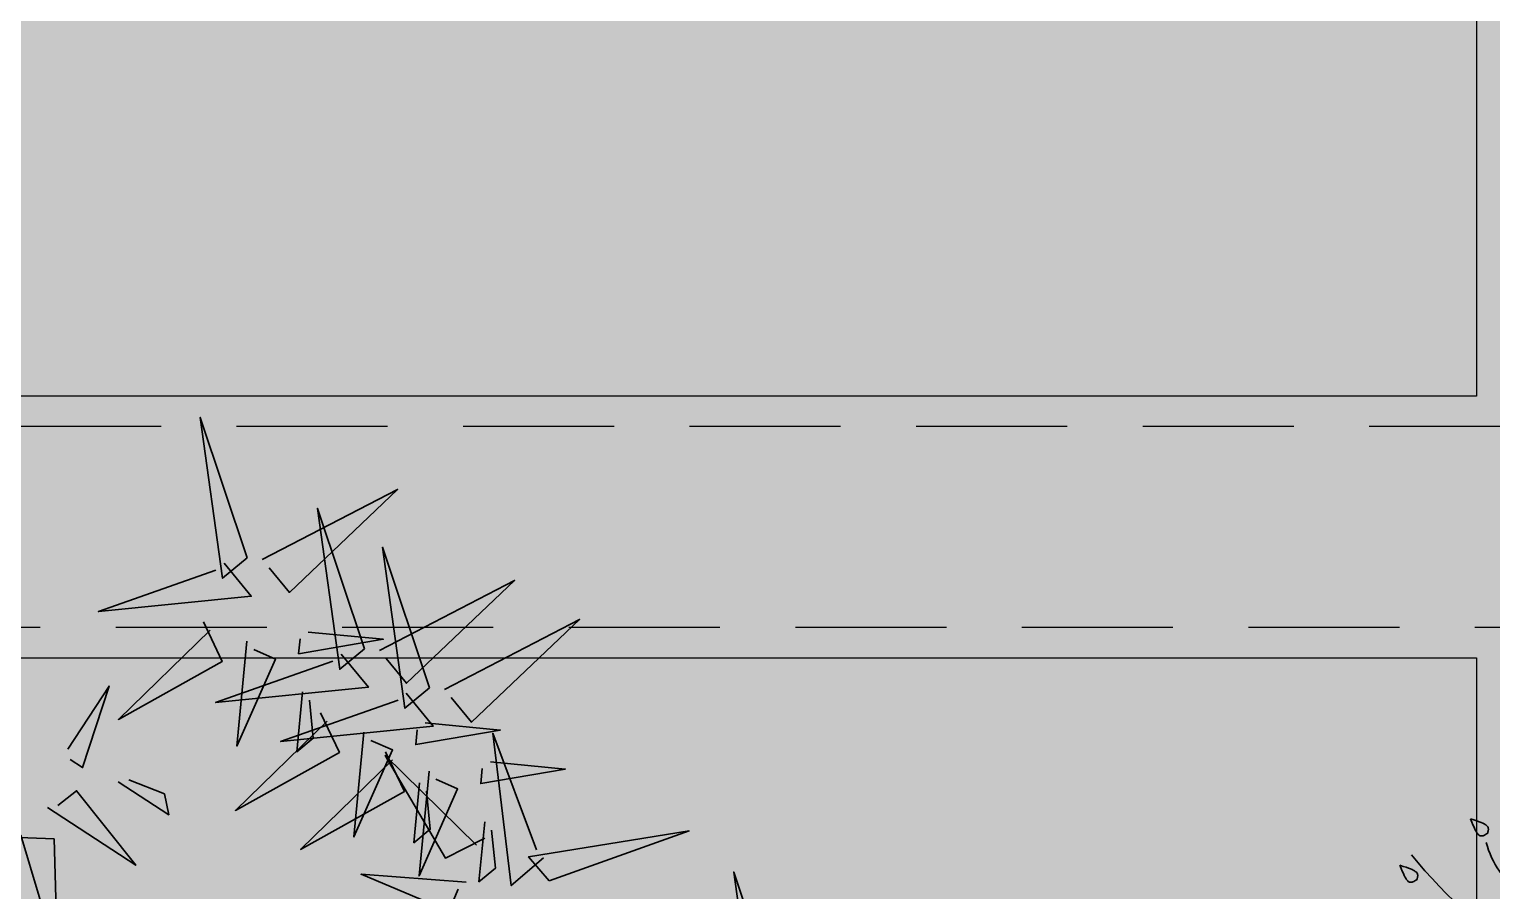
# Model space of a CAD drawing. Header units: millimetres. Extents: x -620 to 116137, y -21481 to 17722.
# Drawn here: x 5070 to 5796, y 7011 to 7439 of the extents above; entities that cross this region are included whole.
import ezdxf

# ---------------------------------------------------------------- set-up
doc = ezdxf.new("R2010")
doc.units = ezdxf.units.MM
doc.header["$LTSCALE"] = 150
doc.linetypes.add('1625_East Villa$0$DASHED', pattern=[0.75, 0.5, -0.25])
doc.layers.add('1625_East Villa$0$ad-Elevation 10', color=8, linetype='Continuous')
doc.layers.add('1625_East Villa$0$ad-Furniture', color=8, linetype='Continuous')
doc.layers.add('1625_East Villa$0$ad-Glass Sectionline', color=140, linetype='Continuous', true_color=0x00bfff)
doc.layers.add('1625_East Villa$0$ad-Landscape', color=7, linetype='Continuous', lineweight=35, true_color=0x007f00)
doc.layers.add('1625_East Villa$0$ad-Landscape 2', color=7, linetype='Continuous', lineweight=35, true_color=0x264c00)

# ---------------------------------------------------------------- blocks, each defined once
blk = doc.blocks.new('1625_East Villa$0$bamboo')
at = {"layer": '1625_East Villa$0$ad-Landscape 2'}
for points in [[(581.6, 1302), (532.2, 1449.6), (555.7, 1280.7), (581.6, 1302)], [(597.3, 1300.4), (739.2, 1374), (625.7, 1265.9), (604.4, 1291.8)], [(704.4, 1206.5), (655.1, 1354.1), (678.6, 1185.2), (704.4, 1206.5)], [(772.7, 1165.6), (723.3, 1313.2), (746.9, 1144.3), (772.7, 1165.6)], [(557.2, 1296.4), (585.7, 1261.9), (425.4, 1245.7), (548.6, 1289.3)], [(720.2, 1205), (862.1, 1278.5), (748.6, 1170.5), (727.3, 1196.4)], [(535.5, 1235), (555.3, 1193.4), (446.4, 1132.5), (542.6, 1226.4)], [(788.4, 1164.1), (930.3, 1237.6), (816.9, 1129.6), (795.5, 1155.5)], [(581.2, 1214.7), (570.7, 1104.6), (611.1, 1195.9), (588.3, 1206.1)], [(645.6, 1224.3), (724.2, 1216.7), (635.4, 1201.5), (637, 1217.2)], [(680.1, 1200.9), (708.6, 1166.4), (548.3, 1150.2), (671.5, 1193.8)], [(393.3, 1101.5), (436.5, 1167.6), (408.8, 1082), (395.6, 1090.6)], [(748.4, 1160), (776.8, 1125.5), (616.6, 1109.3), (739.8, 1152.9)], [(639.6, 1161.5), (633.5, 1098.6), (650.8, 1112.8), (646.7, 1152.8)], [(658.4, 1139.6), (678.2, 1098), (569.2, 1037.1), (665.5, 1130.9)], [(768.4, 1128.9), (847.1, 1121.3), (758.3, 1106.1), (759.8, 1121.8)], [(704, 1119.3), (693.5, 1009.2), (734, 1100.5), (711.2, 1110.6)], [(892.5, 987.3), (858.6, 958.2), (839.1, 1118), (885.2, 995.8)], [(726.6, 1098.6), (746.5, 1057), (637.5, 996.2), (733.8, 1090)], [(830.7, 1007.8), (789.5, 987.1), (726.4, 1094.8), (822.2, 1000.5)], [(772.3, 1078.4), (761.8, 968.3), (802.3, 1059.6), (779.4, 1069.7)], [(836.7, 1088), (915.3, 1080.4), (826.6, 1065.2), (828.1, 1080.9)], [(446.2, 1067), (499.2, 1032.5), (494.6, 1054.4), (457.2, 1069.3)], [(762.4, 1066), (756.4, 1003.1), (773.6, 1017.3), (769.5, 1057.4)], [(372, 1040), (464.6, 979.6), (402.5, 1057.8), (382.9, 1042.3)], [(830.7, 1025.1), (824.7, 962.2), (841.9, 976.4), (837.8, 1016.5)], [(898.5, 963.1), (1045.1, 1015.5), (876.7, 988.5), (898.5, 963.1)], [(332.8, 1008.9), (378.9, 1007.2), (382.3, 882.5), (343.8, 1011.2)], [(811.3, 961.7), (701, 970), (793.1, 931.4), (802.8, 954.4)], [(1141.3, 824.7), (1092, 972.3), (1115.5, 803.4), (1141.3, 824.7)]]:
    blk.add_lwpolyline(points, dxfattribs=at)
blk = doc.blocks.new('1625_East Villa$0$A$C279134A6')
at = {"layer": '1625_East Villa$0$ad-Landscape', "linetype": 'Continuous'}
for points in [[(283.7, 57), (282.5, 57.8), (281.5, 58.4), (280.6, 58.9), (279.9, 59.3), (279.3, 59.5), (278.7, 59.7), (278.2, 59.7), (277.7, 59.7), (277.3, 59.7), (276.8, 59.6), (276.4, 59.5), (276, 59.3), (275.5, 59), (275, 58.6), (274.6, 58.1), (274.1, 57.5), (273.5, 56.8), (273, 55.8), (272.3, 54.7), (271.6, 53.2), (270.8, 51.4), (269.8, 49.3), (268.7, 46.7), (267.4, 43.6)], [(283.7, 57), (283.8, 56.4), (283.9, 55.9), (284.1, 55.4), (284.1, 54.9), (284.2, 54.4), (284.3, 53.9), (284.3, 53.4), (284.3, 53), (284.2, 52.5), (284.2, 52.1), (284, 51.6), (283.8, 51.2), (283.5, 50.8), (283.1, 50.3), (282.6, 49.8), (281.9, 49.4), (281.2, 48.9), (280.2, 48.3), (279, 47.8), (277.5, 47.1), (275.6, 46.4), (273.4, 45.6), (270.7, 44.7), (267.4, 43.6)], [(350.3, 13.3), (349.1, 14.1), (348.1, 14.8), (347.2, 15.3), (346.5, 15.6), (345.9, 15.9), (345.3, 16), (344.8, 16.1), (344.3, 16.1), (343.9, 16.1), (343.4, 16), (343, 15.9), (342.5, 15.7), (342.1, 15.4), (341.6, 15), (341.2, 14.5), (340.7, 13.9), (340.1, 13.1), (339.6, 12.2), (338.9, 11), (338.2, 9.6), (337.4, 7.8), (336.4, 5.6), (335.3, 3.1), (334, 0)], [(350.3, 13.3), (350.4, 12.8), (350.5, 12.3), (350.7, 11.7), (350.7, 11.2), (350.8, 10.7), (350.9, 10.3), (350.9, 9.8), (350.9, 9.3), (350.8, 8.9), (350.8, 8.4), (350.6, 8), (350.4, 7.6), (350.1, 7.1), (349.7, 6.7), (349.2, 6.2), (348.5, 5.7), (347.8, 5.2), (346.8, 4.7), (345.6, 4.1), (344.1, 3.5), (342.2, 2.8), (340, 1.9), (337.3, 1), (334, 0)]]:
    blk.add_lwpolyline(points, dxfattribs=at)
for centre, radius, start, end in [((640.2, -258.1), 464.8, 121.6227, 141.1035), ((434.9, -0.7), 89, 126.6105, 165.0455)]:
    blk.add_arc(centre, radius, start, end, dxfattribs=at)
blk = doc.blocks.new('1625_East Villa$0$$ZCDB_AUDIT_GENERATED_1E8537')
at = {"layer": '1625_East Villa$0$ad-Elevation 10', "linetype": '1625_East Villa$0$DASHED'}
blk.add_lwpolyline([(100, -943.33), (3265, -943.33), (3265, -1043.33), (100, -1043.33)], close=True, dxfattribs=at)
at = {"layer": '1625_East Villa$0$ad-Glass Sectionline', "transparency": 33554585}
for points in [[(1186.67, -115), (2178.33, -115), (2178.33, -928.33), (1186.67, -928.33)], [(1186.67, -1058.33), (2178.33, -1058.33), (2178.33, -1921.67), (1186.67, -1921.67)]]:
    blk.add_lwpolyline(points, close=True, dxfattribs=at)
blk = doc.blocks.new('1625_East Villa$0$$ZCDB_AUDIT_GENERATED_1E8529')
at = {"true_color": 0x7f5f3f, "transparency": 33554610}
h = blk.add_hatch(dxfattribs=at)
h.set_pattern_fill('DOTS', color=37, scale=20, angle=360)
h.set_pattern_definition([(360, (-800139.518, 271344.397), (15.875, 31.75), [0, -31.75])])
h.paths.add_polyline_path([(450, -2530), (2915, -2530), (2915, -450), (450, -450)])
blk.add_blockref('1625_East Villa$0$$ZCDB_AUDIT_GENERATED_1E8537', (0, 0))
at = {"layer": '1625_East Villa$0$ad-Landscape', "linetype": 'Continuous', "xscale": 0.473259546584505, "yscale": 0.473259546584505, "zscale": 0.473259546584505}
blk.add_blockref('1625_East Villa$0$bamboo', (1292.6, -1624.94), dxfattribs=at)
at = {"layer": '1625_East Villa$0$ad-Landscape', "xscale": -0.5272785422807036, "yscale": 0.5272785422807036, "zscale": 0.5272785422807036, "rotation": 180.0000000000003}
blk.add_blockref('1625_East Villa$0$A$C279134A6', (1999.14, -1138.35), dxfattribs=at)
blk = doc.blocks.new('1625_East Villa$0$zw$2927')
at = {"layer": '1625_East Villa$0$ad-Furniture', "rotation": 359.9999999999996}
blk.add_blockref('1625_East Villa$0$$ZCDB_AUDIT_GENERATED_1E8529', (-8510, -5435), dxfattribs=at)
blk = doc.blocks.new('1625_East Villa')
at = {"layer": '1625_East Villa$0$ad-Furniture'}
blk.add_blockref('1625_East Villa$0$zw$2927', (12120, 13620), dxfattribs=at)

msp = doc.modelspace()

# ---------------------------------------------------------------- block references
msp.add_blockref('1625_East Villa', (0, 0))

doc.saveas('drawing.dxf')
